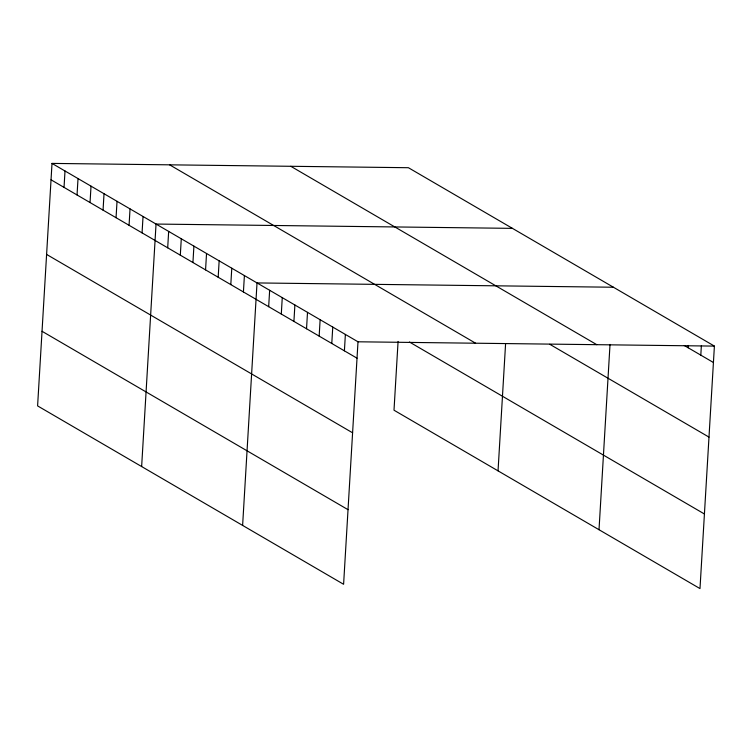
<?xml version="1.0" encoding="UTF-8"?>
<svg xmlns="http://www.w3.org/2000/svg" width="752" height="752" viewBox="0 0 752 752"><rect width="100%" height="100%" fill="white"/><g stroke="black" fill="none" stroke-linecap="round" stroke-linejoin="round"><path stroke-width="1.13" d="M52.01 163.41L37.6 405.901L343.598 584.285L357.999 341.793L52.01 163.41L408.402 167.715L714.4 346.099L699.99 588.59L394.001 410.207L398.081 341.417M64.033 187.389L65.01 170.995M77.042 194.965L78.02 178.572M90.043 202.551L91.02 186.158M103.052 210.128L104.03 193.734M116.052 217.713L117.03 201.32M129.062 225.299L130.04 208.896M142.062 232.876L143.04 216.482M141.639 466.55L156.04 224.058L512.441 228.364M167.696 247.812L168.664 231.419M180.311 255.172L181.288 238.779M192.935 262.533L193.913 246.139M205.559 269.893L206.537 253.499M218.183 277.253L219.152 260.85M230.808 284.613L231.776 268.21M243.422 291.964L244.4 275.57M242.614 525.422L257.024 282.931L613.425 287.236M268.671 306.684L269.648 290.291M281.295 314.045L282.263 297.642M293.919 321.405L294.887 305.002M306.534 328.756L307.512 312.362M319.158 336.116L320.136 319.722M331.782 343.476L332.76 327.082M344.407 350.836L345.375 334.443M498.04 470.855L505.579 343.833M599.015 529.718L610.022 344.435M688.183 347.781L688.324 345.441M700.808 355.141L701.362 345.77M357.999 341.793L714.4 346.099M684.301 345.516L713.422 362.502M290.798 166.295L596.787 344.679M549.759 344.275L708.995 437.109M169.614 164.829L475.612 343.213M409.436 342.01L704.427 513.983M51.033 179.803L357.031 358.196M46.596 254.42L352.594 432.804M42.037 331.284L348.026 509.677"/></g></svg>
